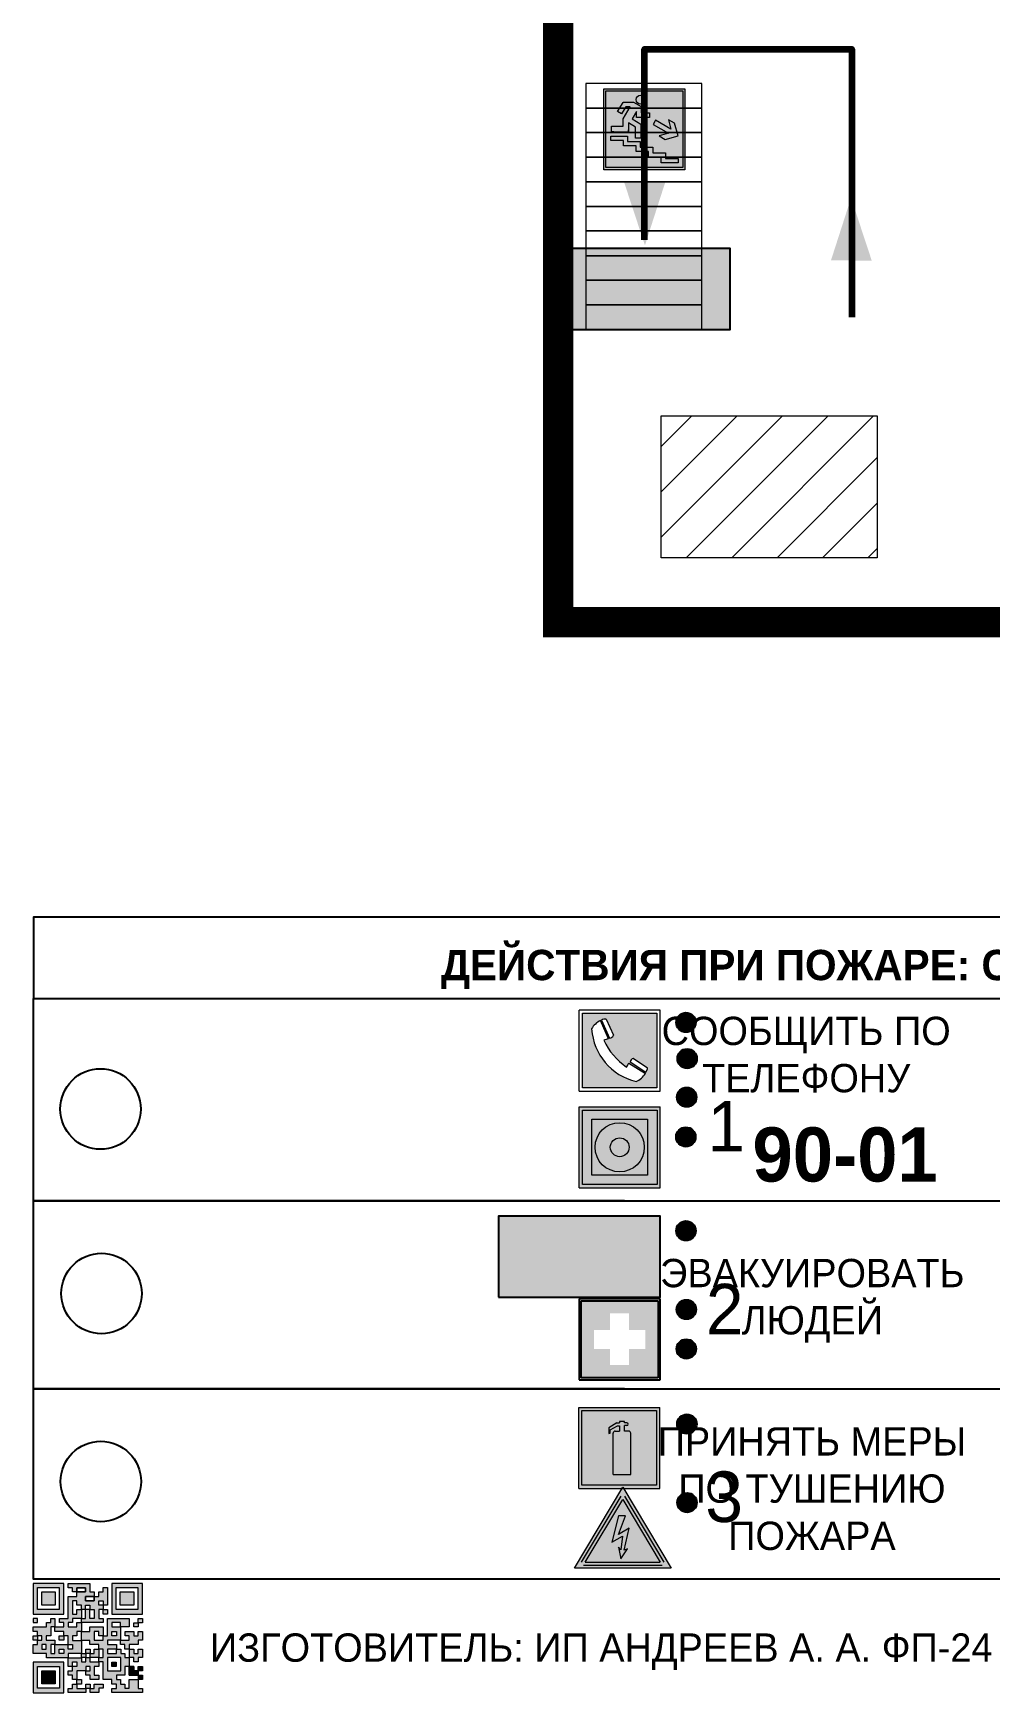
# Model space of a CAD drawing. Header units: millimetres. Extents: x 13810 to 67229, y 12374 to 21950.
# Drawn here: x 17926.9 to 18021.5, y 14165 to 14329 of the extents above; entities that cross this region are included whole.
import ezdxf

# ---------------------------------------------------------------- set-up
doc = ezdxf.new("R2010")
doc.units = ezdxf.units.MM
doc.layers.add('План_Штампы', color=7, linetype='Continuous')
doc.styles.add('обычный', font='arial.ttf')

# ---------------------------------------------------------------- blocks, each defined once
blk = doc.blocks.new('A$C3E6D3DDE')
at = {"lineweight": 5}
h = blk.add_hatch(color=40, dxfattribs=at)
h.paths.add_polyline_path([(24.1, 1.45), (16.46, -11.35), (31.74, -11.35)])
h.paths.add_polyline_path([(24.09, -0.46), (30.03, -10.41), (18.14, -10.41)], flags=16)
h.paths.add_polyline_path([(24.54, -3.08), (23.41, -6.02), (25.13, -5.01), (24.33, -8.5), (24.82, -8.27), (23.79, -9.86), (23.4, -8.04), (23.8, -8.43), (24.04, -6.29), (22.39, -7.25), (23.44, -3.08)], flags=0)
h = blk.add_hatch(color=256, dxfattribs=at)
h.paths.add_polyline_path([(24.37, 0.03, 0.567511), (23.82, 0.03), (17.59, -10.4, 0.582454), (17.86, -10.88), (30.32, -10.88, 0.582149), (30.6, -10.4)])
h.paths.add_polyline_path([(24.09, -0.46), (18.14, -10.41), (30.03, -10.41)], flags=16)
h.paths.add_polyline_path([(24.54, -3.08), (23.41, -6.02), (25.13, -5.01), (24.33, -8.5), (24.82, -8.27), (23.79, -9.86), (23.4, -8.04), (23.8, -8.43), (24.04, -6.29), (22.39, -7.25), (23.44, -3.08)], flags=0)
h = blk.add_hatch(color=40, dxfattribs=at)
h.paths.add_polyline_path([(24.09, -0.46), (18.14, -10.41), (30.03, -10.41)])
h.paths.add_polyline_path([(24.82, -8.27), (23.79, -9.86), (23.4, -8.04), (23.8, -8.43), (24.04, -6.29), (22.39, -7.25), (23.44, -3.08), (24.54, -3.08), (23.41, -6.02), (25.13, -5.01), (24.33, -8.5)], flags=16)
at = {"color": 40, "lineweight": 5}
for p, q in [((16.46, -11.35), (24.1, 1.45)), ((24.1, 1.45), (31.74, -11.35))]:
    blk.add_line(p, q, dxfattribs=at)
at = {"lineweight": 5}
for p, q in [((17.59, -10.4), (23.82, 0.03)), ((24.37, 0.03), (30.6, -10.4)), ((18.14, -10.41), (24.09, -0.46)), ((24.09, -0.46), (30.03, -10.41)), ((23.44, -3.08), (22.39, -7.25)), ((23.41, -6.02), (24.54, -3.08)), ((25.13, -5.01), (23.41, -6.02)), ((24.54, -3.08), (23.44, -3.08)), ((24.33, -8.5), (25.13, -5.01)), ((22.39, -7.25), (24.04, -6.29)), ((24.04, -6.29), (23.8, -8.43)), ((18.14, -10.41), (30.03, -10.41)), ((23.8, -8.43), (23.4, -8.04)), ((23.4, -8.04), (23.79, -9.86)), ((23.79, -9.86), (24.82, -8.27)), ((24.82, -8.27), (24.33, -8.5)), ((17.86, -10.88), (30.32, -10.88))]:
    blk.add_line(p, q, dxfattribs=at)
at = {"color": 50, "lineweight": 5}
blk.add_line((31.74, -11.35), (16.46, -11.35), dxfattribs=at)
blk = doc.blocks.new('A$C456E1F9C')
at = {"lineweight": 5}
h = blk.add_hatch(color=242, dxfattribs=at)
h.paths.add_polyline_path([(0.51, -1.47), (0.51, -13.26), (12.29, -13.26), (12.29, -1.47)])
h.paths.add_polyline_path([(5.42, -4.95, -0.254479), (4.78, -5.4), (3.52, -2.53, -0.209735), (4.23, -2.4)], flags=16)
h.paths.add_polyline_path([(8.53, -8.6), (10.87, -10.17), (10.54, -10.76), (8.03, -9.13, -0.192251)], flags=16)
h.paths.add_polyline_path([(4.61, -5.49, 0.005518), (3.87, -5.72, 0.128647), (7.49, -10.01, 0.00809), (7.83, -9.33), (10.47, -10.97, -0.16736), (8.99, -12.25, -0.327862), (1.95, -3.95, -0.166952), (3.36, -2.62)], flags=16)
at = {"color": 242, "lineweight": 5}
for p, q in [((0, -13.77), (0, -0.97)), ((12.8, -0.97), (0, -0.97)), ((4.61, -5.49), (3.36, -2.62)), ((3.52, -2.53), (4.78, -5.4)), ((4.23, -2.4), (5.42, -4.95)), ((12.8, -13.77), (12.8, -0.97)), ((7.83, -9.33), (10.47, -10.97)), ((8.03, -9.13), (10.54, -10.76)), ((10.81, -10.12), (8.53, -8.6)), ((10.54, -10.76), (10.8, -10.3)), ((10.8, -10.3), (10.81, -10.12)), ((0, -13.77), (12.8, -13.77))]:
    blk.add_line(p, q, dxfattribs=at)
blk.add_lwpolyline([(0.51, -1.47), (12.29, -1.47), (12.29, -13.26), (0.51, -13.26)], close=True, dxfattribs=at)
for centre, radius, start, end in [((4.59, -5.34), 2.99, 114.2845, 152.1974), ((4.02, -3.27), 0.891, 76.3284, 123.7092), ((11.12, -3.31), 9.19, 183.9915, 256.6009), ((4.68, -4.59), 0.824, 276.9621, 334.0723), ((14.98, -39.1), 35.17, 107.1487, 108.4135), ((13.86, -0.94), 11.08, 205.5536, 234.8762), ((-13.31, 0.8), 23.44, 332.5487, 334.4027), ((8.94, -9.5), 0.989, 114.4092, 157.9388), ((7.87, -9.46), 3, 291.9291, 329.9329)]:
    blk.add_arc(centre, radius, start, end, dxfattribs=at)
blk = doc.blocks.new('A$C54414219')
at = {"true_color": 0xffffff}
h = blk.add_hatch(color=7, dxfattribs=at)
h.paths.add_polyline_path([(2.39, -9.45), (2.39, -18.3), (11.23, -18.3), (11.23, -9.45)], flags=0)
h.paths.add_polyline_path([(10.71, -13.87, -1), (2.92, -13.87, -1)], flags=0)
h.paths.add_polyline_path([(8.3, -13.87, -1), (5.33, -13.87, -1)], flags=0)
h.paths.add_polyline_path([(0.41, -7.47), (0.41, -20.27), (13.21, -20.27), (13.21, -7.47)])
h.paths.add_polyline_path([(0.92, -19.77), (12.71, -19.77), (12.71, -7.98), (0.92, -7.98)], flags=16)
h.paths.add_polyline_path([(11.23, -9.45), (11.23, -18.3), (2.39, -18.3), (2.39, -9.45)], flags=0)
at = {"lineweight": 5}
h = blk.add_hatch(color=242, dxfattribs=at)
h.paths.add_polyline_path([(12.71, -7.98), (0.92, -7.98), (0.92, -19.77), (12.71, -19.77)])
h.paths.add_polyline_path([(11.23, -18.3), (2.39, -18.3), (2.39, -9.45), (11.23, -9.45)], flags=16)
h.paths.add_polyline_path([(10.71, -13.87, -1), (2.92, -13.87, -1)], flags=0)
h.paths.add_polyline_path([(8.3, -13.87, -1), (5.33, -13.87, -1)], flags=0)
at = {"true_color": 0xffffff}
h = blk.add_hatch(color=7, dxfattribs=at)
h.paths.add_polyline_path([(2.39, -9.45), (2.39, -18.3), (11.23, -18.3), (11.23, -9.45)])
h.paths.add_polyline_path([(10.71, -13.87, -1), (2.92, -13.87, -1)], flags=16)
h.paths.add_polyline_path([(8.3, -13.87, -1), (5.33, -13.87, -1)], flags=0)
at = {"lineweight": 5}
h = blk.add_hatch(color=242, dxfattribs=at)
h.paths.add_polyline_path([(2.92, -13.87, 1), (10.71, -13.87, 1)])
h.paths.add_polyline_path([(8.3, -13.87, -1), (5.33, -13.87, -1)], flags=16)
at = {"color": 242, "lineweight": 5}
for p, q in [((0.41, -20.27), (0.41, -7.47)), ((0.41, -7.47), (13.21, -7.47)), ((0.41, -7.47), (13.21, -7.47)), ((13.21, -20.27), (13.21, -7.47)), ((0.41, -20.27), (13.21, -20.27))]:
    blk.add_line(p, q, dxfattribs=at)
for points in [[(0.92, -7.98), (12.71, -7.98), (12.71, -19.77), (0.92, -19.77)], [(2.39, -9.45), (11.23, -9.45), (11.23, -18.3), (2.39, -18.3)]]:
    blk.add_lwpolyline(points, close=True, dxfattribs=at)
for radius in [3.89, 1.49]:
    blk.add_circle((6.81, -13.87), radius, dxfattribs=at)
blk = doc.blocks.new('A$C32E8229D')
at = {"true_color": 0xffffff}
blk.add_hatch(color=7, dxfattribs=at).paths.add_polyline_path([(0, 0), (0, -8), (16, -8), (16, 0)])
h = blk.add_hatch(color=126)
h.paths.add_polyline_path([(0.2, -0.2), (15.8, -0.2), (15.8, -7.8), (0.2, -7.8)])
h.paths.add_polyline_path([(13.49, -2.05), (12.08, -2.05), (11.37, -2.63, 0.162397), (11.29, -2.84), (11.29, -3.63), (10.35, -3.63), (10.35, -4.05), (11.68, -4.05), (11.68, -3.48), (12.26, -4.28), (11.29, -5.1), (11.29, -6.78), (11.85, -6.78), (11.85, -5.44), (12.8, -4.64), (12.8, -5.94), (14.46, -5.94), (14.46, -5.39), (13.45, -5.39), (13.45, -3.97), (12.46, -2.59), (13.15, -2.59), (13.69, -3.34), (14.18, -3)], flags=16)
h.paths.add_polyline_path([(10.74, -1.82, 1), (11.8, -1.82, 1)], flags=16)
h.paths.add_polyline_path([(9.39, -3.59), (5.99, -3.59), (6.56, -3.03), (5.91, -3.03), (5.1, -3.83), (5.91, -4.64), (6.56, -4.64), (5.99, -4.09), (9.39, -4.09)], flags=16)
h.paths.add_polyline_path([(4.29, -1.08), (1.72, -1.08), (1.72, -6.6), (4.29, -6.6)], flags=16)
at = {"color": 126}
blk.add_lwpolyline([(16, -8), (0, -8), (0, 0), (16, 0)], close=True, dxfattribs=at)
blk = doc.blocks.new('A$C18900ED3')
h = blk.add_hatch(color=126)
h.paths.add_polyline_path([(-0.18, -0.18), (-7.02, -0.18), (-7.02, -7.02), (-0.18, -7.02)])
h.paths.add_polyline_path([(-5.89, -4.46), (-5.89, -2.77), (-4.46, -2.77), (-4.46, -1.31), (-2.77, -1.31), (-2.77, -2.77), (-1.33, -2.77), (-1.33, -4.46), (-2.77, -4.46), (-2.77, -5.89), (-4.46, -5.89), (-4.46, -4.46)], flags=16)
at = {"color": 126}
for p, q in [((-7.2, 0), (-7.2, -7.2)), ((0, 0), (-7.2, 0)), ((0, -7.2), (0, 0)), ((-7.02, -7.02), (-7.02, -0.18)), ((-7.02, -0.18), (-0.18, -0.18)), ((-0.18, -0.18), (-0.18, -7.02)), ((-7.2, -7.2), (0, -7.2)), ((-0.18, -7.02), (-7.02, -7.02))]:
    blk.add_line(p, q, dxfattribs=at)
blk = doc.blocks.new('A$C3AD82952')
at = {"true_color": 0xf5f5ff}
h = blk.add_hatch(color=7, dxfattribs=at)
h.dxf.hatch_style = 1
h.paths.add_polyline_path([(8.21, 8.73, 0.414214), (7.89, 9.05), (7.22, 9.05), (7.22, 9.92), (7.59, 9.92, 1), (7.57, 10.36), (7.22, 10.36), (7.22, 10.6), (6.43, 10.6), (6.43, 10.36), (6.01, 10.36), (4.74, 9.59), (4.74, 8.69), (4.98, 8.73), (4.98, 9.26), (6.12, 9.91), (6.43, 9.91), (6.43, 9.05), (5.76, 9.05, 0.414214), (5.44, 8.73), (5.44, 2.2), (8.21, 2.2)], flags=0)
h.paths.add_polyline_path([(12.8, 12.8), (0, 12.8), (0, 0), (12.8, 0)])
h.paths.add_polyline_path([(0.51, 12.29), (12.29, 12.29), (12.29, 0.51), (0.51, 0.51)], flags=16)
h.paths.add_polyline_path([(4.74, 9.59), (6.01, 10.36), (6.43, 10.36), (6.43, 10.6), (7.22, 10.6), (7.22, 10.36), (7.59, 10.36, -0.94586), (7.59, 9.92), (7.22, 9.92), (7.22, 9.05), (7.89, 9.05, -0.414214), (8.21, 8.73), (8.21, 2.2), (5.44, 2.2), (5.44, 8.73, -0.414214), (5.76, 9.05), (6.43, 9.05), (6.43, 9.91), (6.12, 9.91), (4.98, 9.26), (4.98, 8.73), (4.74, 8.69)], flags=0)
h = blk.add_hatch(color=242)
h.dxf.hatch_style = 1
h.paths.add_polyline_path([(12.29, 12.29), (0.51, 12.29), (0.51, 0.51), (12.29, 0.51)])
h.paths.add_polyline_path([(4.74, 8.69), (4.74, 9.59), (6.01, 10.36), (6.43, 10.36), (6.43, 10.6), (7.22, 10.6), (7.22, 10.36), (7.59, 10.36, -0.94586), (7.59, 9.92), (7.22, 9.92), (7.22, 9.05), (7.89, 9.05, -0.414214), (8.21, 8.73), (8.21, 2.2), (5.44, 2.2), (5.44, 8.73, -0.414214), (5.76, 9.05), (6.43, 9.05), (6.43, 9.91), (6.12, 9.91), (4.98, 9.26), (4.98, 8.73)], flags=16)
h = blk.add_hatch(color=7, dxfattribs=at)
h.dxf.hatch_style = 1
h.paths.add_polyline_path([(8.21, 8.73, 0.414214), (7.89, 9.05), (7.22, 9.05), (7.22, 9.92), (7.59, 9.92, 1), (7.57, 10.36), (7.22, 10.36), (7.22, 10.6), (6.43, 10.6), (6.43, 10.36), (6.01, 10.36), (4.74, 9.59), (4.74, 8.69), (4.98, 8.73), (4.98, 9.26), (6.12, 9.91), (6.43, 9.91), (6.43, 9.05), (5.76, 9.05, 0.414214), (5.44, 8.73), (5.44, 2.2), (8.21, 2.2)])
at = {"color": 242, "lineweight": 5}
for p, q in [((0, 0), (0, 12.8)), ((0, 12.8), (12.8, 12.8)), ((7.22, 10.6), (6.43, 10.6)), ((6.43, 10.6), (6.43, 10.36)), ((7.22, 10.36), (7.22, 10.6)), ((12.8, 0), (12.8, 12.8)), ((6.01, 10.36), (4.74, 9.59)), ((4.74, 9.59), (4.74, 8.69)), ((4.74, 8.69), (4.98, 8.73)), ((4.98, 9.26), (6.12, 9.91)), ((4.98, 8.73), (4.98, 9.26)), ((5.44, 2.2), (5.44, 8.73)), ((5.76, 9.05), (6.43, 9.05)), ((6.01, 10.36), (6.43, 10.36)), ((6.12, 9.91), (6.43, 9.91)), ((6.43, 9.91), (6.43, 9.05)), ((7.59, 10.36), (7.22, 10.36)), ((7.22, 9.05), (7.22, 9.92)), ((7.59, 9.92), (7.22, 9.92)), ((7.89, 9.05), (7.22, 9.05)), ((8.21, 2.2), (8.21, 8.73)), ((0, 0), (12.8, 0)), ((5.44, 2.2), (8.21, 2.2))]:
    blk.add_line(p, q, dxfattribs=at)
blk.add_lwpolyline([(0.51, 12.29), (12.29, 12.29), (12.29, 0.51), (0.51, 0.51)], close=True, dxfattribs=at)
for centre, radius, start, end in [((5.76, 8.73), 0.32, 90, 180), ((7.58, 10.14), 0.223, 273.1875, 86.8125), ((7.89, 8.73), 0.32, 0, 90)]:
    blk.add_arc(centre, radius, start, end, dxfattribs=at)
blk = doc.blocks.new('A$C7B4425F7')
at = {"true_color": 0xffffff}
blk.add_hatch(color=7, dxfattribs=at).paths.add_polyline_path([(0, 0), (-16, 0), (-16, -8), (0, -8)])
h = blk.add_hatch(color=126)
h.paths.add_polyline_path([(-0.2, -0.2), (-15.8, -0.2), (-15.8, -7.8), (-0.2, -7.8)])
h.paths.add_polyline_path([(-11.76, -2.03), (-11.76, -3.66), (-11.17, -3.66, -0.568275), (-11.17, -6.18), (-12.58, -6.18), (-12.58, -2.03)], flags=16)
h.paths.add_polyline_path([(-13.33, -4.12, -0.495768), (-13.59, -6.18), (-15.03, -6.18), (-15.03, -2.03), (-13.59, -2.03, -0.487973)], flags=16)
h.paths.add_polyline_path([(-10.25, -2.03), (-9.48, -2.03), (-9.48, -6.18), (-10.25, -6.18)], flags=16)
h.paths.add_polyline_path([(-13.84, -3.69), (-14.24, -3.69), (-14.24, -3.03), (-13.9, -3.03, -0.692621)], flags=0)
h.paths.add_polyline_path([(-9.15, -2.03), (-8.4, -2.03), (-8.04, -3.07), (-7.68, -2.03), (-6.93, -2.03), (-7.64, -4.1), (-6.93, -6.18), (-7.68, -6.18), (-8.04, -5.14), (-8.4, -6.18), (-9.15, -6.18), (-8.44, -4.1)], flags=16)
h.paths.add_polyline_path([(-11.76, -4.46), (-11.42, -4.46, -0.692621), (-11.36, -5.12), (-11.76, -5.12)], flags=0)
h.paths.add_polyline_path([(-13.9, -5.2), (-14.24, -5.2), (-14.24, -4.55), (-13.84, -4.55, -0.708038)], flags=0)
edge = h.paths.add_edge_path(flags=16)
edge.add_ellipse((-5.51, -4.08), major_axis=(0, 2.05), ratio=0.586184, start_angle=0, end_angle=360)
edge = h.paths.add_edge_path(flags=0)
edge.add_ellipse((-5.51, -4.08), major_axis=(0, 1.14), ratio=0.454828, start_angle=0, end_angle=360)
h.paths.add_polyline_path([(-4.13, -4.96, 0.377264), (-3.48, -4.52, 0.0555), (-3.16, -2.03), (-1.66, -2.03), (-1.66, -4.96), (-0.96, -4.96), (-0.96, -7.01), (-1.75, -7.01), (-1.75, -6.18), (-3.3, -6.18), (-3.3, -7.02), (-4.13, -7.02)], flags=16)
h.paths.add_polyline_path([(-2.73, -2.91), (-2.28, -2.91), (-2.28, -4.96), (-3.05, -4.96, 0.079136)], flags=0)
at = {"color": 126}
blk.add_lwpolyline([(-16, -8), (0, -8), (0, 0), (-16, 0)], close=True, dxfattribs=at)
blk = doc.blocks.new('вниз')
at = {"lineweight": 0, "true_color": 0xffffff}
h = blk.add_hatch(color=7, dxfattribs=at)
h.dxf.hatch_style = 1
h.paths.add_polyline_path([(40994.51, -4472.22), (40986.51, -4472.22), (40986.51, -4480.22), (40994.51, -4480.22)])
h.paths.add_polyline_path([(40994.31, -4472.42), (40994.31, -4480.01), (40986.71, -4480.01), (40986.71, -4472.42)], flags=16)
h.paths.add_polyline_path([(40988.43, -4473.53), (40989.43, -4473.53), (40990.19, -4473.96), (40990.19, -4474.6), (40991, -4474.6), (40991, -4475.06), (40989.73, -4475.06), (40989.73, -4474.46), (40989.3, -4475.18), (40990.17, -4475.7), (40990.17, -4477.11), (40989.63, -4477.11), (40989.63, -4476.01), (40988.94, -4475.59), (40988.94, -4476.46), (40988.94, -4476.46), (40987.47, -4476.46), (40987.26, -4476.46), (40987.26, -4475.92), (40988.4, -4475.92), (40988.4, -4475.2), (40989.1, -4473.99), (40988.66, -4473.99), (40988.24, -4474.7), (40987.86, -4474.47), (40988.41, -4473.56)], flags=0)
h.paths.add_polyline_path([(40990.55, -4473.29, -1), (40989.69, -4473.29, -1)], flags=0)
h.paths.add_polyline_path([(40988.85, -4476.89), (40988.85, -4477.43), (40990.1, -4477.43), (40990.1, -4477.99), (40991.34, -4477.99), (40991.34, -4478.54), (40992.59, -4478.54), (40992.59, -4479.09), (40993.83, -4479.09), (40993.83, -4479.52), (40992.17, -4479.52), (40992.17, -4478.97), (40990.91, -4478.97), (40990.91, -4478.41), (40989.68, -4478.41), (40989.68, -4477.86), (40988.43, -4477.86), (40988.43, -4477.31), (40987.6, -4477.31), (40987.18, -4477.31), (40987.18, -4476.89)], flags=0)
h.paths.add_polyline_path([(40991.61, -4475.33), (40993.12, -4476.2), (40992.9, -4475.27), (40993.48, -4475.6), (40993.83, -4476.88), (40992.56, -4477.22), (40991.97, -4476.88), (40992.9, -4476.61), (40991.38, -4475.74), (40991.58, -4475.39)], flags=0)
h.paths.add_polyline_path([(40990.19, -4473.96), (40989.43, -4473.53), (40988.43, -4473.53), (40988.41, -4473.56), (40987.86, -4474.47), (40988.24, -4474.7), (40988.66, -4473.99), (40989.1, -4473.99), (40988.4, -4475.2), (40988.4, -4475.92), (40987.26, -4475.92), (40987.26, -4476.46), (40987.47, -4476.46), (40988.94, -4476.46), (40988.94, -4476.27), (40988.94, -4475.59), (40989.63, -4476.01), (40989.63, -4477.11), (40990.17, -4477.11), (40990.17, -4475.7), (40989.3, -4475.18), (40989.73, -4474.46), (40989.73, -4475.06), (40991, -4475.06), (40991, -4474.6), (40990.19, -4474.6)], flags=0)
h.paths.add_polyline_path([(40990.55, -4473.29, 1), (40989.69, -4473.29, 1)], flags=0)
h.paths.add_polyline_path([(40991.61, -4475.33), (40991.58, -4475.39), (40991.38, -4475.74), (40992.9, -4476.61), (40991.97, -4476.88), (40992.56, -4477.22), (40993.83, -4476.88), (40993.48, -4475.6), (40992.9, -4475.27), (40993.12, -4476.2)], flags=0)
h.paths.add_polyline_path([(40990.1, -4477.43), (40988.85, -4477.43), (40988.85, -4476.89), (40987.18, -4476.89), (40987.18, -4477.31), (40987.6, -4477.31), (40988.43, -4477.31), (40988.43, -4477.86), (40989.68, -4477.86), (40989.68, -4478.41), (40990.91, -4478.41), (40990.91, -4478.97), (40992.17, -4478.97), (40992.17, -4479.52), (40993.83, -4479.52), (40993.83, -4479.09), (40992.59, -4479.09), (40992.59, -4478.54), (40991.34, -4478.54), (40991.34, -4477.99), (40990.1, -4477.99)], flags=0)
at = {"lineweight": 0}
h = blk.add_hatch(color=126, dxfattribs=at)
h.dxf.hatch_style = 1
h.paths.add_polyline_path([(40994.31, -4472.42), (40986.71, -4472.42), (40986.71, -4480.01), (40994.31, -4480.01)])
h.paths.add_polyline_path([(40988.43, -4473.53), (40989.43, -4473.53), (40990.19, -4473.96), (40990.19, -4474.6), (40991, -4474.6), (40991, -4475.06), (40989.73, -4475.06), (40989.73, -4474.46), (40989.3, -4475.18), (40990.17, -4475.7), (40990.17, -4477.11), (40989.63, -4477.11), (40989.63, -4476.01), (40988.94, -4475.59), (40988.94, -4476.46), (40988.94, -4476.46), (40987.47, -4476.46), (40987.26, -4476.46), (40987.26, -4475.92), (40988.4, -4475.92), (40988.4, -4475.2), (40989.1, -4473.99), (40988.66, -4473.99), (40988.24, -4474.7), (40987.86, -4474.47), (40988.41, -4473.56)], flags=16)
h.paths.add_polyline_path([(40990.55, -4473.29, -1), (40989.69, -4473.29, -1)], flags=16)
h.paths.add_polyline_path([(40988.85, -4476.89), (40988.85, -4477.43), (40990.1, -4477.43), (40990.1, -4477.99), (40991.34, -4477.99), (40991.34, -4478.54), (40992.59, -4478.54), (40992.59, -4479.09), (40993.83, -4479.09), (40993.83, -4479.52), (40992.17, -4479.52), (40992.17, -4478.97), (40990.91, -4478.97), (40990.91, -4478.41), (40989.68, -4478.41), (40989.68, -4477.86), (40988.43, -4477.86), (40988.43, -4477.31), (40987.6, -4477.31), (40987.18, -4477.31), (40987.18, -4476.89)], flags=16)
h.paths.add_polyline_path([(40991.61, -4475.33), (40993.12, -4476.2), (40992.9, -4475.27), (40993.48, -4475.6), (40993.83, -4476.88), (40992.56, -4477.22), (40991.97, -4476.88), (40992.9, -4476.61), (40991.38, -4475.74), (40991.58, -4475.39)], flags=16)
at = {"lineweight": 0, "true_color": 0xffffff}
h = blk.add_hatch(color=7, dxfattribs=at)
h.dxf.hatch_style = 1
h.paths.add_polyline_path([(40989.73, -4474.46), (40989.73, -4475.06), (40991, -4475.06), (40991, -4474.6), (40990.19, -4474.6), (40990.19, -4473.96), (40989.43, -4473.53), (40988.43, -4473.53), (40988.41, -4473.56), (40987.86, -4474.47), (40988.24, -4474.7), (40988.66, -4473.99), (40989.1, -4473.99), (40988.4, -4475.2), (40988.4, -4475.92), (40987.26, -4475.92), (40987.26, -4476.46), (40987.47, -4476.46), (40988.94, -4476.46), (40988.94, -4475.59), (40989.63, -4476.01), (40989.63, -4477.11), (40990.17, -4477.11), (40990.17, -4475.7), (40989.3, -4475.18)])
h.paths.add_polyline_path([(40989.69, -4473.29, 1), (40990.55, -4473.29, 1)])
h.paths.add_polyline_path([(40991.61, -4475.33), (40991.58, -4475.39), (40991.38, -4475.74), (40992.9, -4476.61), (40991.97, -4476.88), (40992.56, -4477.22), (40993.83, -4476.88), (40993.48, -4475.6), (40992.9, -4475.27), (40993.12, -4476.2)])
h.paths.add_polyline_path([(40990.1, -4477.43), (40988.85, -4477.43), (40988.85, -4476.89), (40987.18, -4476.89), (40987.18, -4477.31), (40987.6, -4477.31), (40988.43, -4477.31), (40988.43, -4477.86), (40989.68, -4477.86), (40989.68, -4478.41), (40990.91, -4478.41), (40990.91, -4478.97), (40992.17, -4478.97), (40992.17, -4479.52), (40993.83, -4479.52), (40993.83, -4479.09), (40992.59, -4479.09), (40992.59, -4478.54), (40991.34, -4478.54), (40991.34, -4477.99), (40990.1, -4477.99)])
at = {"color": 126, "lineweight": 0}
for points in [[(40986.51, -4472.22), (40994.51, -4472.22), (40994.51, -4480.22), (40986.51, -4480.22)], [(40986.71, -4472.42), (40994.31, -4472.42), (40994.31, -4480.01), (40986.71, -4480.01)]]:
    blk.add_lwpolyline(points, close=True, dxfattribs=at)
for points in [[(40987.47, -4476.46), (40987.26, -4476.46), (40987.26, -4475.92), (40988.4, -4475.92), (40988.4, -4475.2), (40989.1, -4473.99), (40988.66, -4473.99), (40988.24, -4474.7), (40987.86, -4474.47), (40988.41, -4473.56), (40988.43, -4473.53), (40989.43, -4473.53), (40990.19, -4473.96), (40990.19, -4474.6), (40991, -4474.6), (40991, -4475.06), (40989.73, -4475.06), (40989.73, -4474.46), (40989.3, -4475.18), (40990.17, -4475.7), (40990.17, -4477.11), (40989.63, -4477.11), (40989.63, -4476.01), (40988.94, -4475.59), (40988.94, -4476.46)], [(40991.58, -4475.39), (40991.38, -4475.74), (40992.9, -4476.61), (40991.97, -4476.88), (40992.56, -4477.22), (40993.83, -4476.88), (40993.48, -4475.6), (40992.9, -4475.27), (40993.12, -4476.2), (40991.61, -4475.33), (40991.58, -4475.39)], [(40987.6, -4477.31), (40987.18, -4477.31), (40987.18, -4476.89), (40988.85, -4476.89), (40988.85, -4477.43), (40990.1, -4477.43), (40990.1, -4477.99), (40991.34, -4477.99), (40991.34, -4478.54), (40992.59, -4478.54), (40992.59, -4479.09), (40993.83, -4479.09), (40993.83, -4479.52), (40992.17, -4479.52), (40992.17, -4478.97), (40990.91, -4478.97), (40990.91, -4478.41), (40989.68, -4478.41), (40989.68, -4477.86), (40988.43, -4477.86), (40988.43, -4477.31), (40987.6, -4477.31)], [(40987.47, -4476.46), (40988.94, -4476.46), (40988.94, -4476.27)]]:
    blk.add_lwpolyline(points, dxfattribs=at)
blk.add_circle((40990.12, -4473.29), 0.432, dxfattribs=at)
blk = doc.blocks.new('QR')
at = {"lineweight": 0}
h = blk.add_hatch(color=256, dxfattribs=at)
h.dxf.hatch_style = 1
h.paths.add_polyline_path([(9241.16, 2687.38), (9242.01, 2687.38), (9242.01, 2687.83), (9241.59, 2687.83), (9241.59, 2688.68), (9239.45, 2688.68), (9239.45, 2688.25), (9239.86, 2688.25), (9239.86, 2687.83), (9240.29, 2687.83), (9240.29, 2688.25), (9241.16, 2688.25), (9241.16, 2687.83), (9240.29, 2687.83), (9240.29, 2687.38), (9239.45, 2687.38), (9239.45, 2685.22), (9238.57, 2685.22), (9238.57, 2684.8), (9239.02, 2684.8), (9239.02, 2684.37), (9238.13, 2684.37), (9238.13, 2683.92), (9239.02, 2683.92), (9239.02, 2683.5), (9239.44, 2683.5), (9239.44, 2682.64), (9239.87, 2682.64), (9239.87, 2682.18), (9239.44, 2682.18), (9239.44, 2682.64), (9238.13, 2682.64), (9238.13, 2681.76), (9237.71, 2681.76), (9237.71, 2682.64), (9238.13, 2682.64), (9238.13, 2683.07), (9237.27, 2683.07), (9237.27, 2683.51), (9237.71, 2683.51), (9237.71, 2684.37), (9238.13, 2684.37), (9238.13, 2685.22), (9237.71, 2685.22), (9237.71, 2684.8), (9237.28, 2684.8), (9237.28, 2684.38), (9235.98, 2684.38), (9235.98, 2683.92), (9236.4, 2683.92), (9236.4, 2683.49), (9236.84, 2683.49), (9236.84, 2683.07), (9236.4, 2683.07), (9236.4, 2682.64), (9235.98, 2682.64), (9235.98, 2681.76), (9237.29, 2681.76), (9237.29, 2681.33), (9239.43, 2681.33), (9239.43, 2681.76), (9240.74, 2681.76), (9240.74, 2683.05), (9239.87, 2683.05), (9239.87, 2683.5), (9240.29, 2683.5), (9240.29, 2683.91), (9240.74, 2683.91), (9240.74, 2684.81), (9240.29, 2684.81), (9240.29, 2684.79), (9240.29, 2684.37), (9239.45, 2684.37), (9239.45, 2684.8), (9239.87, 2684.8), (9239.87, 2685.21), (9240.74, 2685.21), (9240.74, 2686.1), (9240.29, 2686.1), (9240.29, 2685.64), (9239.86, 2685.64), (9239.86, 2686.95), (9240.29, 2686.95), (9240.29, 2686.52), (9240.74, 2686.52), (9240.74, 2686.1), (9241.16, 2686.1), (9241.16, 2686.53), (9241.59, 2686.53), (9241.59, 2686.1), (9242.02, 2686.1), (9242.02, 2685.21), (9241.59, 2685.21), (9241.59, 2686.1), (9241.16, 2686.1), (9241.16, 2685.21), (9240.74, 2685.21), (9240.74, 2684.81), (9242.89, 2684.81), (9242.89, 2685.22), (9242.47, 2685.22), (9242.47, 2686.11), (9242.89, 2686.11), (9242.89, 2686.52), (9242.46, 2686.52), (9242.46, 2686.95), (9242.89, 2686.95), (9242.89, 2686.52), (9243.32, 2686.52), (9243.32, 2688.26), (9242.9, 2688.26), (9242.9, 2687.83), (9242.47, 2687.83), (9242.47, 2687.38), (9242.01, 2687.38), (9242.01, 2686.94), (9241.16, 2686.94)])
h.paths.add_polyline_path([(9239.02, 2682.18), (9239.02, 2681.76), (9238.54, 2681.76), (9238.54, 2682.18)], flags=16)
h.paths.add_polyline_path([(9237.27, 2682.65), (9237.27, 2682.19), (9236.83, 2682.19), (9236.83, 2682.65)], flags=16)
h = blk.add_hatch(color=256, dxfattribs=at)
h.dxf.hatch_style = 1
h.paths.add_polyline_path([(9238.15, 2687.83), (9236.83, 2687.83), (9236.83, 2686.52), (9238.15, 2686.52)], flags=0)
h.paths.add_polyline_path([(9239.01, 2685.65), (9239.01, 2688.68), (9235.98, 2688.68), (9235.98, 2685.65)])
h.paths.add_polyline_path([(9236.41, 2686.1), (9236.41, 2688.26), (9238.56, 2688.26), (9238.56, 2686.1)], flags=16)
h.paths.add_polyline_path([(9236.83, 2686.52), (9236.83, 2687.83), (9238.15, 2687.83), (9238.15, 2686.52)], flags=0)
h = blk.add_hatch(color=256, dxfattribs=at)
h.dxf.hatch_style = 1
h.paths.add_polyline_path([(9238.15, 2686.52), (9238.15, 2687.83), (9236.83, 2687.83), (9236.83, 2686.52)])
h.paths.add_polyline_path([(9245.91, 2686.52), (9245.91, 2687.83), (9244.59, 2687.83), (9244.59, 2686.52)], flags=0)
h.paths.add_polyline_path([(9246.77, 2685.65), (9246.77, 2688.68), (9243.74, 2688.68), (9243.74, 2685.65)])
h.paths.add_polyline_path([(9244.17, 2686.1), (9244.17, 2688.26), (9246.32, 2688.26), (9246.32, 2686.1)], flags=16)
h.paths.add_polyline_path([(9244.59, 2686.52), (9244.59, 2687.83), (9245.91, 2687.83), (9245.91, 2686.52)], flags=0)
h = blk.add_hatch(color=256, dxfattribs=at)
h.dxf.hatch_style = 1
h.paths.add_polyline_path([(9240.75, 2681.76), (9240.75, 2681.35), (9241.17, 2681.35), (9241.17, 2681.76)])
h.paths.add_polyline_path([(9241.6, 2682.18), (9241.17, 2682.18), (9241.17, 2681.76), (9241.6, 2681.76)])
h.paths.add_polyline_path([(9242.47, 2681.34), (9242.47, 2682.19), (9242.02, 2682.19), (9242.02, 2681.76), (9241.6, 2681.76), (9241.6, 2681.34)])
h.paths.add_polyline_path([(9239.87, 2678.3), (9239.44, 2678.3), (9239.44, 2677.89), (9241.17, 2677.89), (9241.17, 2678.3), (9240.28, 2678.3), (9240.28, 2678.73), (9239.87, 2678.73)])
h.paths.add_polyline_path([(9240.75, 2678.73), (9240.75, 2679.19), (9240.28, 2679.19), (9240.28, 2678.73)])
h.paths.add_polyline_path([(9241.6, 2678.73), (9241.17, 2678.73), (9241.17, 2678.3), (9241.6, 2678.3)])
h.paths.add_polyline_path([(9242.02, 2678.3), (9241.6, 2678.3), (9241.6, 2677.89), (9242.48, 2677.89), (9242.48, 2678.31), (9242.9, 2678.31), (9242.9, 2678.73), (9242.02, 2678.73)])
h.paths.add_polyline_path([(9246.36, 2684.37), (9246.36, 2684.79), (9245.93, 2684.79), (9245.93, 2684.37)])
h.paths.add_polyline_path([(9246.78, 2685.2), (9246.36, 2685.2), (9246.36, 2684.79), (9246.78, 2684.79)])
h.paths.add_polyline_path([(9245.91, 2687.83), (9244.59, 2687.83), (9244.59, 2686.52), (9245.91, 2686.52)])
h = blk.add_hatch(color=256, dxfattribs=at)
h.dxf.hatch_style = 1
h.paths.add_polyline_path([(9243.32, 2686.11), (9242.89, 2686.11), (9242.89, 2685.64), (9243.32, 2685.64)])
h.paths.add_polyline_path([(9239.02, 2683.07), (9239.02, 2683.5), (9238.56, 2683.5), (9238.56, 2683.07)])
h.paths.add_polyline_path([(9236.4, 2684.8), (9236.4, 2685.22), (9235.98, 2685.22), (9235.98, 2684.8)])
h.paths.add_polyline_path([(9236.4, 2683.07), (9236.4, 2683.49), (9235.98, 2683.49), (9235.98, 2683.07)])
h = blk.add_hatch(color=256, dxfattribs=at)
h.dxf.hatch_style = 1
h.paths.add_polyline_path([(9243.32, 2682.64), (9243.32, 2683.07), (9244.62, 2683.07), (9244.62, 2684.37), (9243.74, 2684.37), (9243.74, 2684.8), (9244.62, 2684.8), (9244.62, 2684.37), (9245.48, 2684.37), (9245.48, 2685.22), (9243.32, 2685.22), (9243.32, 2683.5), (9242.89, 2683.5), (9242.89, 2683.06), (9242.01, 2683.06), (9242.01, 2683.91), (9242.47, 2683.91), (9242.47, 2683.5), (9242.89, 2683.5), (9242.89, 2684.38), (9241.59, 2684.38), (9241.59, 2683.91), (9240.74, 2683.91), (9240.74, 2683.05), (9241.59, 2683.05), (9241.59, 2682.64), (9242.47, 2682.64), (9242.47, 2682.19), (9242.91, 2682.19), (9242.91, 2681.34), (9242.48, 2681.34), (9242.48, 2680.91), (9242.91, 2680.91), (9242.91, 2679.17), (9243.75, 2679.17), (9243.75, 2678.73), (9244.2, 2678.73), (9244.2, 2678.3), (9243.75, 2678.3), (9243.75, 2677.88), (9246.78, 2677.88), (9246.78, 2678.3), (9246.35, 2678.3), (9246.35, 2679.19), (9245.48, 2679.19), (9245.48, 2678.31), (9245.05, 2678.31), (9245.05, 2678.73), (9244.62, 2678.73), (9244.62, 2679.19), (9244.2, 2679.19), (9244.2, 2679.61), (9245.05, 2679.61), (9245.05, 2680.46), (9245.48, 2680.46), (9245.48, 2681.34), (9245.04, 2681.34), (9245.04, 2681.76), (9244.63, 2681.76), (9244.63, 2682.19), (9244.21, 2682.19), (9244.21, 2681.76), (9243.32, 2681.76), (9243.32, 2682.19), (9244.21, 2682.19), (9244.21, 2682.64)])
h.paths.add_polyline_path([(9243.75, 2683.49), (9243.75, 2683.92), (9244.21, 2683.92), (9244.21, 2683.49)], flags=16)
h.paths.add_polyline_path([(9243.32, 2681.34), (9244.63, 2681.34), (9244.63, 2680.04), (9243.32, 2680.04)], flags=16)
h.paths.add_polyline_path([(9243.76, 2680.89), (9244.18, 2680.89), (9244.18, 2680.48), (9243.76, 2680.48)], flags=0)
h = blk.add_hatch(color=256, dxfattribs=at)
h.dxf.hatch_style = 1
h.paths.add_polyline_path([(9246.36, 2683.07), (9246.78, 2683.07), (9246.78, 2683.92), (9246.36, 2683.92), (9246.36, 2683.49), (9245.92, 2683.49), (9245.92, 2683.92), (9245.06, 2683.92), (9245.06, 2683.49), (9245.48, 2683.49), (9245.48, 2683.07), (9244.62, 2683.07), (9244.62, 2682.65), (9245.05, 2682.65), (9245.05, 2682.18), (9245.48, 2682.18), (9245.48, 2682.65), (9246.36, 2682.65)])
h.paths.add_polyline_path([(9246.78, 2682.18), (9246.36, 2682.18), (9246.36, 2681.75), (9245.92, 2681.75), (9245.92, 2682.18), (9245.48, 2682.18), (9245.48, 2681.34), (9245.48, 2681.34), (9245.94, 2681.34), (9245.94, 2680.91), (9246.36, 2680.91), (9246.36, 2681.34), (9246.78, 2681.34)])
h = blk.add_hatch(color=256, dxfattribs=at)
h.dxf.hatch_style = 1
h.paths.add_polyline_path([(9235.98, 2680.9), (9235.98, 2677.86), (9239.02, 2677.86), (9239.02, 2680.9)])
h.paths.add_polyline_path([(9238.57, 2680.48), (9238.57, 2678.32), (9236.41, 2678.32), (9236.41, 2680.48)], flags=16)
h.paths.add_polyline_path([(9238.15, 2680.05), (9238.15, 2678.74), (9236.83, 2678.74), (9236.83, 2680.05)], flags=0)
h = blk.add_hatch(color=256, dxfattribs=at)
h.dxf.hatch_style = 1
h.paths.add_polyline_path([(9242.02, 2680.46), (9242.48, 2680.46), (9242.48, 2680.91), (9241.58, 2680.91), (9241.58, 2681.35), (9241.17, 2681.35), (9241.17, 2680.91), (9240.75, 2680.91), (9240.75, 2681.33), (9239.43, 2681.33), (9239.43, 2680.46), (9239.86, 2680.46), (9239.86, 2680.92), (9240.3, 2680.92), (9240.3, 2680.46), (9239.86, 2680.46), (9239.86, 2680.04), (9239.44, 2680.04), (9239.44, 2679.62), (9239.86, 2679.62), (9239.86, 2679.19), (9240.29, 2679.19), (9240.29, 2680.03), (9241.18, 2680.03), (9241.18, 2680.47), (9241.6, 2680.47), (9241.6, 2680.03), (9241.18, 2680.03), (9241.18, 2679.61), (9241.6, 2679.61), (9241.6, 2679.19), (9242.47, 2679.19), (9242.47, 2679.6), (9242.02, 2679.6)])
h = blk.add_hatch(color=256, dxfattribs=at)
h.dxf.hatch_style = 1
h.paths.add_polyline_path([(9244.18, 2680.48), (9244.18, 2680.89), (9243.76, 2680.89), (9243.76, 2680.48)])
h = blk.add_hatch(color=256, dxfattribs=at)
h.dxf.hatch_style = 1
h.paths.add_polyline_path([(9245.93, 2680.04), (9245.93, 2680.46), (9245.48, 2680.46), (9245.48, 2679.62), (9246.35, 2679.62), (9246.35, 2680.04)])
h.paths.add_polyline_path([(9246.78, 2680.04), (9246.78, 2680.46), (9246.35, 2680.46), (9246.35, 2680.04)])
h.paths.add_polyline_path([(9246.78, 2679.18), (9246.78, 2679.62), (9246.35, 2679.62), (9246.35, 2679.18)])
h = blk.add_hatch(color=256, dxfattribs=at)
h.dxf.hatch_style = 1
h.paths.add_polyline_path([(9238.15, 2680.05), (9236.83, 2680.05), (9236.83, 2678.74), (9238.15, 2678.74)])
for points in [[(9237.71, 2685.22), (9238.13, 2685.22), (9238.13, 2684.37), (9237.71, 2684.37), (9237.71, 2683.51), (9237.27, 2683.51), (9237.27, 2683.07), (9238.13, 2683.07), (9238.13, 2682.64), (9237.71, 2682.64), (9237.71, 2681.76), (9238.13, 2681.76), (9238.13, 2682.64), (9239.44, 2682.64), (9239.44, 2683.5), (9239.02, 2683.5), (9239.02, 2683.07), (9238.56, 2683.07), (9238.56, 2683.5), (9239.02, 2683.5), (9239.02, 2683.92), (9238.13, 2683.92), (9238.13, 2684.37), (9239.02, 2684.37), (9239.02, 2684.8), (9238.57, 2684.8), (9238.57, 2685.22), (9239.45, 2685.22), (9239.45, 2687.38), (9240.29, 2687.38), (9240.29, 2687.83), (9239.86, 2687.83), (9239.86, 2688.25), (9239.45, 2688.25), (9239.45, 2688.68), (9241.59, 2688.68), (9241.59, 2687.83), (9242.01, 2687.83), (9242.01, 2687.38), (9242.47, 2687.38), (9242.47, 2687.83), (9242.9, 2687.83), (9242.9, 2688.26), (9243.32, 2688.26), (9243.32, 2686.52), (9242.89, 2686.52), (9242.89, 2686.11), (9243.32, 2686.11), (9243.32, 2685.64), (9242.89, 2685.64), (9242.89, 2686.11), (9242.47, 2686.11), (9242.47, 2685.22), (9242.89, 2685.22), (9242.89, 2684.81), (9240.74, 2684.81), (9240.74, 2683.91), (9241.59, 2683.91), (9241.59, 2684.38), (9242.89, 2684.38), (9242.89, 2683.5), (9242.47, 2683.5), (9242.47, 2683.91), (9242.01, 2683.91), (9242.01, 2683.06), (9242.89, 2683.06), (9242.89, 2683.5), (9243.32, 2683.5), (9243.32, 2685.22), (9245.48, 2685.22), (9245.48, 2684.37), (9244.62, 2684.37), (9244.62, 2683.07), (9245.48, 2683.07), (9245.48, 2683.49), (9245.06, 2683.49), (9245.06, 2683.92), (9245.92, 2683.92), (9245.92, 2683.49), (9246.36, 2683.49), (9246.36, 2683.92), (9246.78, 2683.92), (9246.78, 2683.07), (9246.36, 2683.07), (9246.36, 2682.65), (9245.48, 2682.65), (9245.48, 2682.18), (9245.92, 2682.18), (9245.92, 2681.75), (9246.36, 2681.75), (9246.36, 2682.18), (9246.78, 2682.18), (9246.78, 2681.34), (9246.36, 2681.34), (9246.36, 2680.91), (9245.94, 2680.91), (9245.94, 2681.34), (9245.48, 2681.34), (9245.48, 2680.46), (9245.93, 2680.46), (9245.93, 2680.04), (9246.35, 2680.04), (9246.35, 2680.46), (9246.78, 2680.46), (9246.78, 2680.04), (9246.78, 2680.04), (9246.35, 2680.04), (9246.35, 2679.62), (9246.78, 2679.62), (9246.78, 2679.18), (9246.35, 2679.18), (9246.35, 2678.3), (9246.78, 2678.3), (9246.78, 2677.88), (9243.75, 2677.88), (9243.75, 2678.3), (9244.2, 2678.3), (9244.2, 2678.73), (9243.75, 2678.73), (9243.75, 2679.17), (9242.91, 2679.17), (9242.91, 2680.91), (9242.48, 2680.91), (9242.48, 2680.46), (9242.02, 2680.46), (9242.02, 2679.6), (9242.47, 2679.6), (9242.47, 2679.19), (9241.6, 2679.19), (9241.6, 2679.61), (9241.18, 2679.61), (9241.18, 2680.03), (9240.29, 2680.03), (9240.29, 2679.19), (9240.75, 2679.19), (9240.75, 2678.73), (9240.28, 2678.73), (9240.28, 2678.3), (9241.17, 2678.3), (9241.17, 2678.73), (9241.6, 2678.73), (9241.6, 2678.3), (9242.02, 2678.3), (9242.02, 2678.73), (9242.9, 2678.73), (9242.9, 2678.31), (9242.48, 2678.31), (9242.48, 2677.89), (9241.6, 2677.89), (9241.6, 2678.3), (9241.17, 2678.3), (9241.17, 2677.89), (9239.44, 2677.89), (9239.44, 2678.3), (9239.87, 2678.3), (9239.87, 2678.73), (9240.28, 2678.73), (9240.28, 2679.19), (9240.29, 2679.19), (9239.86, 2679.19), (9239.86, 2679.62), (9239.44, 2679.62), (9239.44, 2680.04), (9239.86, 2680.04), (9239.86, 2680.46), (9239.43, 2680.46), (9239.43, 2681.33), (9237.29, 2681.33), (9237.29, 2681.76), (9235.98, 2681.76), (9235.98, 2682.64), (9236.4, 2682.64), (9236.4, 2683.07), (9235.98, 2683.07), (9235.98, 2683.49), (9236.4, 2683.49), (9236.4, 2683.92), (9235.98, 2683.92), (9235.98, 2684.38), (9237.28, 2684.38), (9237.28, 2684.8), (9237.71, 2684.8), (9237.71, 2685.22), (9237.92, 2685.22)], [(9240.74, 2686.1), (9240.74, 2686.52), (9240.29, 2686.52), (9240.29, 2686.95), (9239.86, 2686.95), (9239.86, 2685.64), (9240.29, 2685.64), (9240.29, 2686.1), (9240.74, 2686.1), (9240.74, 2686.52)], [(9240.74, 2685.21), (9239.87, 2685.21), (9239.87, 2684.8), (9239.45, 2684.8), (9239.45, 2684.37), (9240.29, 2684.37), (9240.29, 2684.79), (9240.29, 2684.81), (9240.74, 2684.81), (9240.74, 2685.21), (9239.87, 2685.21)], [(9240.74, 2683.91), (9240.29, 2683.91), (9240.29, 2683.5), (9239.87, 2683.5), (9239.87, 2683.05), (9240.74, 2683.05), (9240.74, 2683.91)], [(9244.62, 2684.37), (9244.62, 2684.8), (9243.74, 2684.8), (9243.74, 2684.37), (9244.62, 2684.37)], [(9240.74, 2683.05), (9240.74, 2681.76), (9239.43, 2681.76), (9239.43, 2681.33), (9240.75, 2681.33), (9240.75, 2681.35), (9240.75, 2680.91), (9241.17, 2680.91), (9241.17, 2681.35), (9241.58, 2681.35), (9241.58, 2680.91), (9242.48, 2680.91), (9242.48, 2681.34), (9242.91, 2681.34), (9242.91, 2682.19), (9242.47, 2682.19), (9242.47, 2682.64), (9241.59, 2682.64), (9241.59, 2683.05), (9240.74, 2683.05)], [(9241.6, 2681.76), (9242.02, 2681.76), (9242.02, 2682.19), (9242.47, 2682.19), (9242.47, 2681.34), (9241.6, 2681.34), (9241.6, 2681.76)], [(9244.62, 2683.07), (9243.32, 2683.07), (9243.32, 2682.64), (9244.21, 2682.64), (9244.21, 2682.19), (9243.32, 2682.19), (9243.32, 2681.76), (9244.21, 2681.76), (9244.21, 2682.19), (9244.63, 2682.19), (9244.63, 2681.76), (9245.04, 2681.76), (9245.04, 2681.34), (9245.48, 2681.34)], [(9245.48, 2682.18), (9245.05, 2682.18), (9245.05, 2682.65), (9244.62, 2682.65), (9244.62, 2683.07)], [(9245.48, 2682.18), (9245.48, 2681.34)], [(9239.86, 2680.46), (9239.86, 2680.92), (9240.3, 2680.92), (9240.3, 2680.46), (9239.86, 2680.46)], [(9245.48, 2680.46), (9245.05, 2680.46), (9245.05, 2679.61), (9244.2, 2679.61), (9244.2, 2679.19), (9244.62, 2679.19), (9244.62, 2678.73), (9245.05, 2678.73), (9245.05, 2678.31), (9245.48, 2678.31), (9245.48, 2679.19), (9246.35, 2679.19), (9246.35, 2679.07)], [(9246.35, 2679.62), (9245.48, 2679.62), (9245.48, 2680.46)], [(9245.48, 2680.46), (9245.48, 2679.62), (9246.35, 2679.62), (9246.35, 2680.04), (9245.93, 2680.04), (9245.93, 2680.46), (9245.48, 2680.46), (9245.48, 2679.62)], [(9246.35, 2679.62), (9246.35, 2679.18)]]:
    blk.add_lwpolyline(points, dxfattribs=at)
for points in [[(9235.98, 2685.65), (9239.01, 2685.65), (9239.01, 2688.68), (9235.98, 2688.68)], [(9243.74, 2685.65), (9246.77, 2685.65), (9246.77, 2688.68), (9243.74, 2688.68)], [(9236.41, 2688.26), (9238.56, 2688.26), (9238.56, 2686.1), (9236.41, 2686.1)], [(9236.83, 2687.83), (9238.15, 2687.83), (9238.15, 2686.52), (9236.83, 2686.52)], [(9240.29, 2687.83), (9241.16, 2687.83), (9241.16, 2688.25), (9240.29, 2688.25)], [(9240.29, 2688.25), (9241.16, 2688.25), (9241.16, 2687.83), (9240.29, 2687.83)], [(9242.01, 2687.38), (9241.16, 2687.38), (9241.16, 2686.94), (9242.01, 2686.94)], [(9241.16, 2687.38), (9242.01, 2687.38), (9242.01, 2686.94), (9241.16, 2686.94)], [(9242.89, 2686.52), (9242.46, 2686.52), (9242.46, 2686.95), (9242.89, 2686.95)], [(9244.17, 2688.26), (9246.32, 2688.26), (9246.32, 2686.1), (9244.17, 2686.1)], [(9244.59, 2687.83), (9245.91, 2687.83), (9245.91, 2686.52), (9244.59, 2686.52)], [(9235.98, 2684.8), (9236.4, 2684.8), (9236.4, 2685.22), (9235.98, 2685.22)], [(9241.16, 2686.1), (9240.74, 2686.1), (9240.74, 2685.21), (9241.16, 2685.21)], [(9241.16, 2686.53), (9241.59, 2686.53), (9241.59, 2686.1), (9241.16, 2686.1)], [(9241.59, 2686.1), (9242.02, 2686.1), (9242.02, 2685.21), (9241.59, 2685.21)], [(9246.36, 2685.2), (9246.78, 2685.2), (9246.78, 2684.79), (9246.36, 2684.79)], [(9236.4, 2683.07), (9236.84, 2683.07), (9236.84, 2683.49), (9236.4, 2683.49)], [(9243.75, 2683.92), (9244.21, 2683.92), (9244.21, 2683.49), (9243.75, 2683.49)], [(9245.93, 2684.79), (9246.36, 2684.79), (9246.36, 2684.37), (9245.93, 2684.37)], [(9236.83, 2682.19), (9237.27, 2682.19), (9237.27, 2682.65), (9236.83, 2682.65)], [(9238.54, 2682.18), (9239.02, 2682.18), (9239.02, 2681.76), (9238.54, 2681.76)], [(9239.44, 2682.64), (9239.87, 2682.64), (9239.87, 2682.18), (9239.44, 2682.18)], [(9241.17, 2682.18), (9241.6, 2682.18), (9241.6, 2681.76), (9241.17, 2681.76)], [(9235.98, 2677.86), (9239.02, 2677.86), (9239.02, 2680.9), (9235.98, 2680.9)], [(9236.41, 2680.48), (9238.57, 2680.48), (9238.57, 2678.32), (9236.41, 2678.32)], [(9240.75, 2681.76), (9241.17, 2681.76), (9241.17, 2681.35), (9240.75, 2681.35)], [(9241.18, 2680.03), (9241.6, 2680.03), (9241.6, 2680.47), (9241.18, 2680.47)], [(9243.32, 2680.04), (9244.63, 2680.04), (9244.63, 2681.34), (9243.32, 2681.34)], [(9243.76, 2680.89), (9244.18, 2680.89), (9244.18, 2680.48), (9243.76, 2680.48)], [(9236.83, 2680.05), (9238.15, 2680.05), (9238.15, 2678.74), (9236.83, 2678.74)]]:
    blk.add_lwpolyline(points, close=True, dxfattribs=at)

msp = doc.modelspace()

# ---------------------------------------------------------------- hatches: boundary and pattern name
at = {"lineweight": 0}
h = msp.add_hatch(dxfattribs=at)
h.set_pattern_fill('ANSI31', color=256)
h.set_pattern_definition([(45, (-2813.9702, 12348.202), (-2.24506403, 2.24506403), [])])
h.paths.add_polyline_path([(18010.35, 14291.17), (17989, 14291.17), (17989, 14277.15), (18010.35, 14277.15)])
h.paths.add_polyline_path([(18097.5, 14322.57), (18026.67, 14322.57), (18026.67, 14309.62), (18097.5, 14309.62)])
h.paths.add_polyline_path([(18097.5, 14300.31), (18026.67, 14300.31), (18026.67, 14287.35), (18097.5, 14287.35)])
h.paths.add_polyline_path([(18170.36, 14324.9), (18129.06, 14324.9), (18129.06, 14306.35), (18170.36, 14306.35)])
h.paths.add_polyline_path([(18170.36, 14299.16), (18136.25, 14299.16), (18136.25, 14281.77), (18170.36, 14281.77)])
h = msp.add_hatch(color=256, dxfattribs=at)
h.dxf.hatch_style = 1
h.paths.add_polyline_path([(17990.49, 14231.22, 1), (17992.42, 14231.22, 1)])
h = msp.add_hatch(color=256, dxfattribs=at)
h.dxf.hatch_style = 1
h.paths.add_polyline_path([(17990.59, 14227.64, 1), (17992.53, 14227.64, 1)])
h = msp.add_hatch(color=256, dxfattribs=at)
h.dxf.hatch_style = 1
h.paths.add_polyline_path([(17990.56, 14223.83, 1), (17992.49, 14223.83, 1)])
h = msp.add_hatch(color=256, dxfattribs=at)
h.dxf.hatch_style = 1
h.paths.add_polyline_path([(17990.47, 14219.9, 1), (17992.4, 14219.9, 1)])
h = msp.add_hatch(color=256, dxfattribs=at)
h.dxf.hatch_style = 1
h.paths.add_polyline_path([(17990.48, 14210.63, 1), (17992.42, 14210.63, 1)])
h = msp.add_hatch(color=256, dxfattribs=at)
h.dxf.hatch_style = 1
h.paths.add_polyline_path([(17990.52, 14202.85, 1), (17992.46, 14202.85, 1)])
h = msp.add_hatch(color=256, dxfattribs=at)
h.dxf.hatch_style = 1
h.paths.add_polyline_path([(17990.52, 14198.95, 1), (17992.45, 14198.95, 1)])
h = msp.add_hatch(color=256, dxfattribs=at)
h.dxf.hatch_style = 1
h.paths.add_polyline_path([(17990.58, 14191.53, 1), (17992.51, 14191.53, 1)])
h = msp.add_hatch(color=256, dxfattribs=at)
h.dxf.hatch_style = 1
h.paths.add_polyline_path([(17990.58, 14183.76, 1), (17992.51, 14183.76, 1)])

# ---------------------------------------------------------------- linework, layer by layer
at = {"lineweight": 0, "const_width": 3}
msp.add_lwpolyline([(17978.81, 14451.18), (18435.96, 14451.18), (18435.96, 14270.79), (17978.81, 14270.79)], close=True, dxfattribs=at)
at = {"color": 126, "lineweight": 100, "true_color": 0x008754}
msp.add_lwpolyline([(17987.36, 14308.57), (17987.36, 14327.4), (18007.86, 14327.4), (18007.86, 14300.91)], dxfattribs=at)
at = {"lineweight": 0}
for points in [[(17981.56, 14321.59), (17993, 14321.59), (17993, 14324.02), (17981.56, 14324.02)], [(17981.56, 14319.16), (17993, 14319.16), (17993, 14321.59), (17981.56, 14321.59)], [(17981.56, 14316.73), (17993, 14316.73), (17993, 14319.16), (17981.56, 14319.16)], [(17981.56, 14314.3), (17993, 14314.3), (17993, 14316.73), (17981.56, 14316.73)], [(17981.56, 14311.87), (17993, 14311.87), (17993, 14314.3), (17981.56, 14314.3)], [(17981.56, 14309.44), (17993, 14309.44), (17993, 14311.87), (17981.56, 14311.87)], [(17981.56, 14307), (17993, 14307), (17993, 14309.44), (17981.56, 14309.44)], [(17981.56, 14304.57), (17993, 14304.57), (17993, 14307), (17981.56, 14307)], [(17981.56, 14302.14), (17993, 14302.14), (17993, 14304.57), (17981.56, 14304.57)], [(17981.56, 14299.71), (17993, 14299.71), (17993, 14302.14), (17981.56, 14302.14)], [(17989, 14291.17), (18010.35, 14291.17), (18010.35, 14277.15), (17989, 14277.15)]]:
    msp.add_lwpolyline(points, close=True, dxfattribs=at)
for points in [[(17926.95, 14233.58), (18070.71, 14233.58), (18070.71, 14241.63), (17926.95, 14241.63)], [(17926.95, 14233.58), (18070.71, 14233.58), (18070.71, 14176.18), (17926.95, 14176.18)]]:
    msp.add_lwpolyline(points, close=True)
for points in [[(17985.36, 14213.58), (17926.95, 14213.58), (18070.71, 14213.58)], [(17985.36, 14195.01), (17926.95, 14195.01), (18070.71, 14195.01)]]:
    msp.add_lwpolyline(points)
for centre, radius in [((17991.45, 14231.22), 0.966), ((17991.56, 14227.64), 0.966), ((17933.57, 14222.66), 3.98), ((17991.52, 14223.83), 0.966), ((17991.44, 14219.9), 0.966), ((17991.45, 14210.63), 0.966), ((17933.67, 14204.43), 3.98), ((17991.49, 14202.85), 0.966), ((17991.48, 14198.95), 0.966), ((17991.54, 14191.53), 0.966), ((17933.6, 14185.85), 3.98), ((17991.55, 14183.76), 0.966)]:
    msp.add_circle(centre, radius)
at = {"layer": 'План_Штампы', "color": 126, "true_color": 0x008754}
for points in [[(17985.35, 14314.21), (17989.38, 14314.2), (17987.39, 14308.02)], [(18009.81, 14306.52), (18005.78, 14306.53), (18007.77, 14312.71)]]:
    msp.add_solid(points, dxfattribs=at)

# ---------------------------------------------------------------- block references
at = {"color": 126, "true_color": 0x008754}
msp.add_blockref('вниз', (-23003.17, 18795.71), dxfattribs=at)
for name, p, xscale, yscale, zscale in [('A$C456E1F9C', (17980.9, 14233.04), 0.625, 0.625, 0.625), ('A$C54414219', (17980.64, 14227.55), 0.625, 0.625, 0.625), ('A$C18900ED3', (17988.9, 14203.91), 1.111111111007631, 1.111111111007631, 1.111111111007631), ('A$C3AD82952', (17980.85, 14185.17), 0.625, 0.625, 0.625), ('A$C3E6D3DDE', (17970.14, 14184.37), 0.625, 0.625, 0.625)]:
    msp.add_blockref(name, p, dxfattribs=dict(xscale=xscale, yscale=yscale, zscale=zscale))
at = {"xscale": -1}
msp.add_blockref('A$C32E8229D', (17988.9, 14212.06), dxfattribs=at)
at = {"color": 22, "lineweight": 100, "true_color": 0xbb1e10}
msp.add_blockref('QR', (8690.94, 11487.1), dxfattribs=at)
at = {"layer": 'План_Штампы'}
msp.add_blockref('A$C7B4425F7', (17995.83, 14307.71), dxfattribs=at)

# ---------------------------------------------------------------- texts
at = {"lineweight": 0, "attachment_point": 5, "style": 'обычный'}
for s, insert, char_height, width in [('{\\fProxima Nova Rg|b1|i0|c204|p2;ДЕЙСТВИЯ ПРИ ПОЖАРЕ: СОХРАНЯЙТЕ СПОКОЙСТВИЕ\\H1.6644x; }', (18024.11, 14236.46), 3, 175.1736), ('{\\fProxima Nova Rg|b0|i0|c204|p2;СООБЩИТЬ ПО \\PТЕЛЕФОНУ}', (18003.33, 14228.03), 2.8, 126.6484), ('{\\fProxima Nova Rg|b0|i0|c204|p2;1\\H1.1667x; }', (17995.43, 14220.97), 5, 126.6484), ('{\\fProxima Nova Rg|b1|i0|c204|p2;\\H1.0714x;90-01\\fProxima Nova Rg|b0|i0|c204|p2;\\H0.93331x; \\H1.3449x; }', (18007.18, 14218.13), 5, 126.6484), ('{\\fProxima Nova Rg|b0|i0|c204|p2;ЭВАКУИРОВАТЬ \\PЛЮДЕЙ}', (18003.94, 14203.71), 2.8, 126.6484), ('{\\fProxima Nova Rg|b0|i0|c204|p2;2\\H1.1967x; }', (17995.28, 14202.88), 5, 126.6484), ('{\\fProxima Nova Rg|b0|i0|c204|p2;ПРИНЯТЬ МЕРЫ \\PПО ТУШЕНИЮ \\PПОЖАРА}', (18003.9, 14185.13), 2.8, 126.6484), ('{\\fProxima Nova Rg|b0|i0|c204|p2;3\\H1.1967x; }', (17995.22, 14184.31), 5, 126.6484), ('\\pi-8.4,l8.4,t8.4;{\\fProxima Nova Rg|b0|i0|c204|p2;ИЗГОТОВИТЕЛЬ: ИП АНДРЕЕВ А. А.\\fProxima Nova Rg|b0|i0|c0|p2; \\fProxima Nova Rg|b0|i0|c204|p2;ФП-24 - 2022/ 200-25-1440 ГОСТ 34428-2018-Е\\H1.2266x; }', (18018.43, 14169.03), 2.8, 191.3484)]:
    msp.add_mtext(s, dxfattribs=dict(at, insert=insert, char_height=char_height, width=width))

doc.saveas('drawing.dxf')
